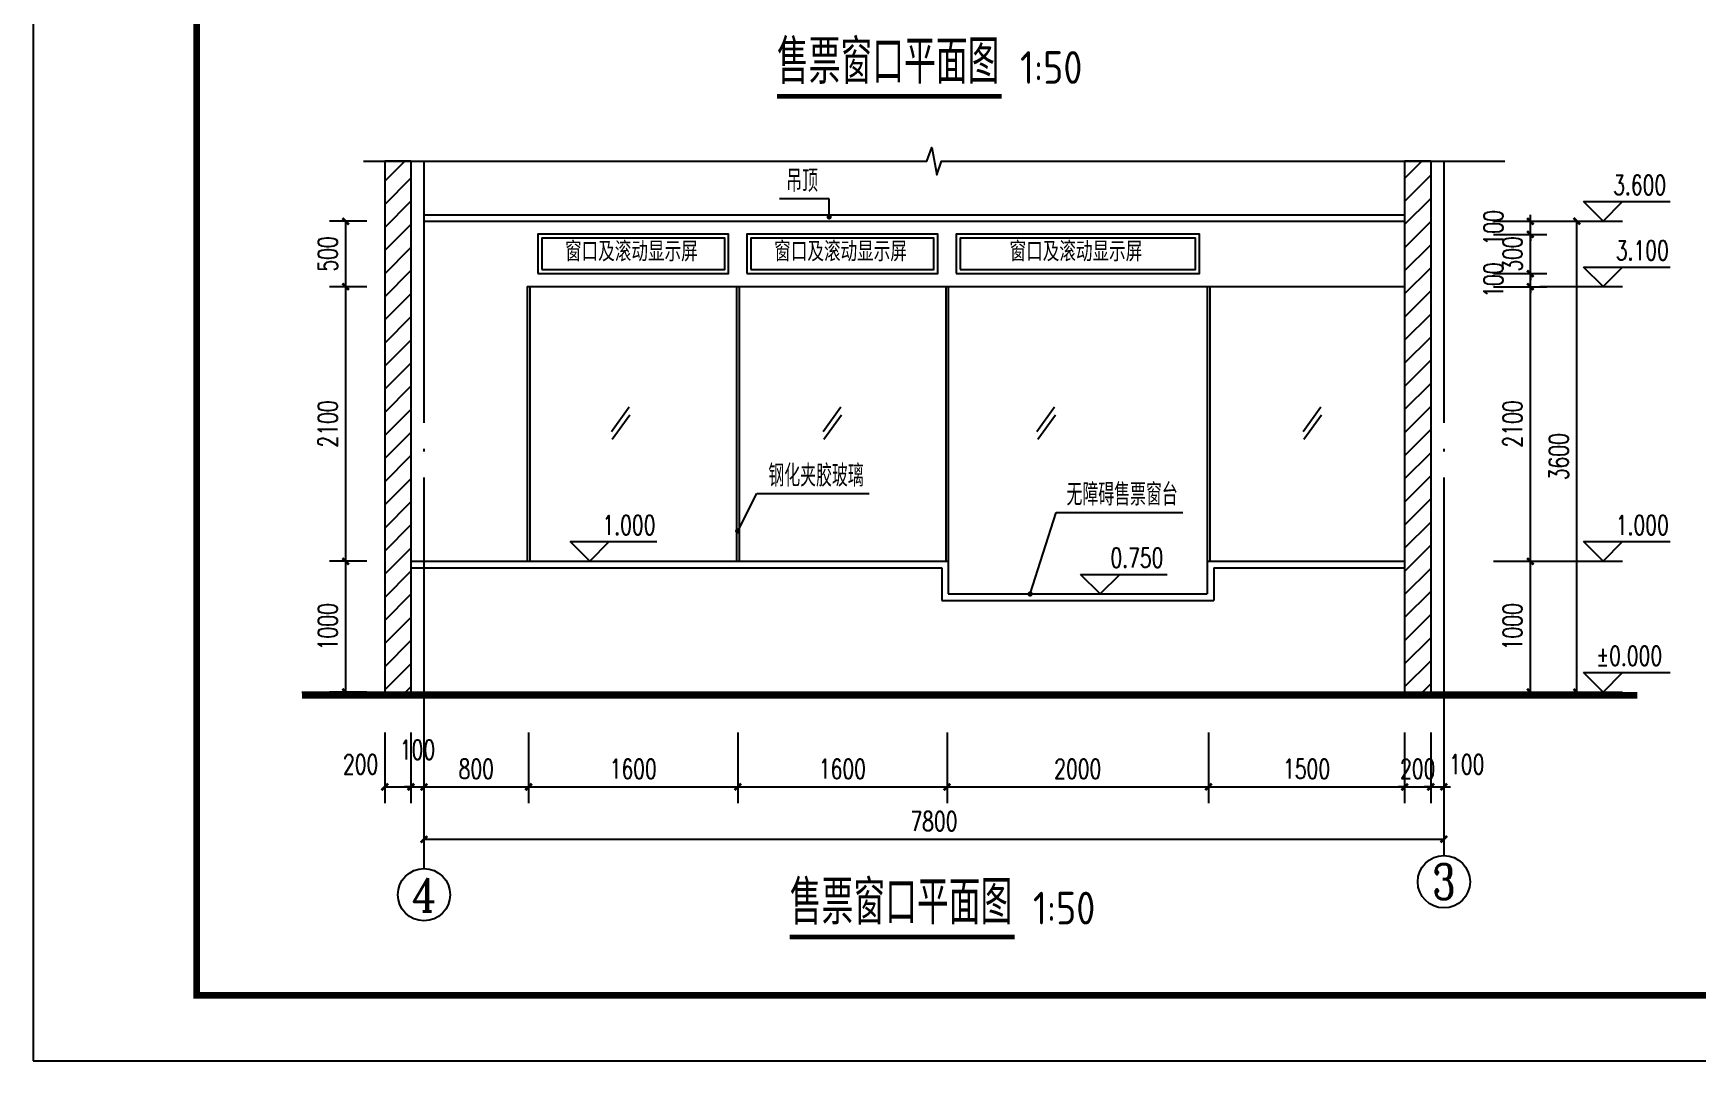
# Model space of a CAD drawing. Extents: x 63793 to 231107, y 20849 to 337643.
# Drawn here: x 139055 to 151777, y 61242 to 69099 of the extents above; entities that cross this region are included whole.
import ezdxf
from ezdxf.enums import TextEntityAlignment as Align

# ---------------------------------------------------------------- set-up
doc = ezdxf.new("R2010")
doc.units = 0
doc.header["$LTSCALE"] = 1000
doc.header["$MEASUREMENT"] = 0
doc.linetypes.add('CONTINOUS', pattern=[0])
doc.linetypes.add('DOTE', pattern=[2.42, 2, -0.2, 0.02, -0.2])
for name, color, linetype in [('AXIS', 3, 'Continuous'), ('AXIS_TEXT', 7, 'Continuous'), ('DIM_ELEV', 3, 'Continuous'), ('DIM_SYMB', 3, 'Continuous'), ('DOTE', 1, 'DOTE'), ('PUB_DIM', 3, 'Continuous'), ('PUB_HATCH', 8, 'Continuous'), ('PUB_TEXT', 7, 'Continuous'), ('PUB_TITLE', 4, 'Continuous'), ('WALL', 2, 'Continuous'), ('WINDOW', 4, 'Continuous'), ('新块$0$PUB_DIM', 3, 'Continuous'), ('新块$0$PUB_TEXT', 7, 'Continuous')]:
    doc.layers.add(name, color=color, linetype=linetype)
doc.styles.add('_TCH_AXIS', font='COMPLEX', dxfattribs={"bigfont": 'GBCBIG'})
doc.styles.add('_TCH_DIM', font='SIMPLEX', dxfattribs={"bigfont": 'GBCBIG'})
doc.styles.add('_TCH_DIM_T3', font='SIMPLEX', dxfattribs={"width": 0.705882, "bigfont": 'GBCBIG'})
doc.styles.add('COMPLEX', font='COMPLEX')
doc.styles.get("Standard").update_dxf_attribs({"font": 'gbenor.shx', "bigfont": 'gbcbig.shx'})
doc.styles.add('宋体', font='SimSun.ttf', dxfattribs={"width": 0.7, "height": 3500})
doc.styles.add('新块$0$_TCH_DIM', font='SIMPLEX', dxfattribs={"bigfont": 'GBCBIG'})
doc.dimstyles.new('_TCH_ARCH&&50', dxfattribs={"dimtxt": 148.75, "dimasz": 50, "dimexe": 125, "dimexo": 150, "dimgap": 63.125, "dimtad": 1, "dimdec": 0, "dimzin": 0, "dimdsep": 46, "dimtxsty": '_TCH_DIM_T3', "dimblk": 'ARCHTICK', "dimcen": 0.09, "dimclrt": 7, "dimazin": 2, "dimtfac": 1, "dimtdec": 0, "dimtix": 1, "dimtmove": 2, "dimatfit": 3, "dimfxl": 0, "dimtolj": 1, "dimtzin": 0, "dimarcsym": 0})
pattern_1 = [(45, (-53378.04, 196878.15), (-88.38838, 88.38838), [])]

# ---------------------------------------------------------------- blocks, each defined once
blk = doc.blocks.new('_ArchTick')
at = {"color": 0, "linetype": 'ByBlock', "const_width": 0.4}
blk.add_lwpolyline([(-0.5, -0.5), (0.5, 0.5)], dxfattribs=at)
blk = doc.blocks.new('*D448')
at = {"layer": 'AXIS', "color": 0, "lineweight": -2, "transparency": 16777216}
for p, q in [((149743, 63753), (149743, 63211)), ((149843, 63753), (149843, 63211)), ((149743, 63336), (149693, 63336)), ((149743, 63336), (149843, 63336)), ((149843, 63336), (149893, 63336))]:
    blk.add_line(p, q, dxfattribs=at)
at = {"layer": 'Defpoints', "color": 0, "transparency": 16777216}
for p in [(149743, 63903), (149843, 63903), (149843, 63336)]:
    blk.add_point(p, dxfattribs=at)
at = {"layer": 'AXIS', "color": 0, "lineweight": -2, "transparency": 16777216, "xscale": 50, "yscale": 50, "zscale": 50}
blk.add_blockref('_ArchTick', (149743, 63336), dxfattribs=at)
at = {"layer": 'AXIS', "color": 0, "lineweight": -2, "transparency": 16777216, "xscale": 50, "yscale": 50, "zscale": 50, "rotation": 180}
blk.add_blockref('_ArchTick', (149843, 63336), dxfattribs=at)
at = {"layer": 'AXIS', "color": 7, "transparency": 16777216, "insert": (150018, 63509), "char_height": 148.8, "attachment_point": 5, "style": '_TCH_DIM_T3'}
blk.add_mtext('\\A1;100', dxfattribs=at)
blk = doc.blocks.new('*D449')
at = {"layer": 'AXIS', "color": 0, "lineweight": -2, "transparency": 16777216}
for p, q in [((149543, 63753), (149543, 63211)), ((149743, 63753), (149743, 63211)), ((149543, 63336), (149493, 63336)), ((149543, 63336), (149743, 63336)), ((149743, 63336), (149793, 63336))]:
    blk.add_line(p, q, dxfattribs=at)
at = {"layer": 'Defpoints', "color": 0, "transparency": 16777216}
for p in [(149543, 63903), (149743, 63903), (149743, 63336)]:
    blk.add_point(p, dxfattribs=at)
at = {"layer": 'AXIS', "color": 0, "lineweight": -2, "transparency": 16777216, "xscale": 50, "yscale": 50, "zscale": 50}
blk.add_blockref('_ArchTick', (149543, 63336), dxfattribs=at)
at = {"layer": 'AXIS', "color": 0, "lineweight": -2, "transparency": 16777216, "xscale": 50, "yscale": 50, "zscale": 50, "rotation": 180}
blk.add_blockref('_ArchTick', (149743, 63336), dxfattribs=at)
at = {"layer": 'AXIS', "color": 7, "transparency": 16777216, "insert": (149643, 63474), "char_height": 148.8, "attachment_point": 5, "style": '_TCH_DIM_T3'}
blk.add_mtext('\\A1;200', dxfattribs=at)
blk = doc.blocks.new('*D450')
at = {"layer": 'AXIS', "color": 0, "lineweight": -2, "transparency": 16777216}
for p, q in [((148043, 63753), (148043, 63211)), ((149543, 63753), (149543, 63211)), ((148043, 63336), (149543, 63336))]:
    blk.add_line(p, q, dxfattribs=at)
at = {"layer": 'Defpoints', "color": 0, "transparency": 16777216}
for p in [(148043, 63903), (149543, 63903), (149543, 63336)]:
    blk.add_point(p, dxfattribs=at)
at = {"layer": 'AXIS', "color": 0, "lineweight": -2, "transparency": 16777216, "xscale": 50, "yscale": 50, "zscale": 50, "rotation": 180}
blk.add_blockref('_ArchTick', (148043, 63336), dxfattribs=at)
at = {"layer": 'AXIS', "color": 0, "lineweight": -2, "transparency": 16777216, "xscale": 50, "yscale": 50, "zscale": 50}
blk.add_blockref('_ArchTick', (149543, 63336), dxfattribs=at)
at = {"layer": 'AXIS', "color": 7, "transparency": 16777216, "insert": (148793, 63474), "char_height": 148.8, "attachment_point": 5, "style": '_TCH_DIM_T3'}
blk.add_mtext('\\A1;1500', dxfattribs=at)
blk = doc.blocks.new('*D451')
at = {"layer": 'AXIS', "color": 0, "lineweight": -2, "transparency": 16777216}
for p, q in [((146043, 63753), (146043, 63211)), ((148043, 63753), (148043, 63211)), ((146043, 63336), (148043, 63336))]:
    blk.add_line(p, q, dxfattribs=at)
at = {"layer": 'Defpoints', "color": 0, "transparency": 16777216}
for p in [(146043, 63903), (148043, 63903), (148043, 63336)]:
    blk.add_point(p, dxfattribs=at)
at = {"layer": 'AXIS', "color": 0, "lineweight": -2, "transparency": 16777216, "xscale": 50, "yscale": 50, "zscale": 50, "rotation": 180}
blk.add_blockref('_ArchTick', (146043, 63336), dxfattribs=at)
at = {"layer": 'AXIS', "color": 0, "lineweight": -2, "transparency": 16777216, "xscale": 50, "yscale": 50, "zscale": 50}
blk.add_blockref('_ArchTick', (148043, 63336), dxfattribs=at)
at = {"layer": 'AXIS', "color": 7, "transparency": 16777216, "insert": (147043, 63474), "char_height": 148.8, "attachment_point": 5, "style": '_TCH_DIM_T3'}
blk.add_mtext('\\A1;2000', dxfattribs=at)
blk = doc.blocks.new('*D452')
at = {"layer": 'AXIS', "color": 0, "lineweight": -2, "transparency": 16777216}
for p, q in [((144443, 63753), (144443, 63211)), ((146043, 63753), (146043, 63211)), ((144443, 63336), (146043, 63336))]:
    blk.add_line(p, q, dxfattribs=at)
at = {"layer": 'Defpoints', "color": 0, "transparency": 16777216}
for p in [(144443, 63903), (146043, 63903), (146043, 63336)]:
    blk.add_point(p, dxfattribs=at)
at = {"layer": 'AXIS', "color": 0, "lineweight": -2, "transparency": 16777216, "xscale": 50, "yscale": 50, "zscale": 50, "rotation": 180}
blk.add_blockref('_ArchTick', (144443, 63336), dxfattribs=at)
at = {"layer": 'AXIS', "color": 0, "lineweight": -2, "transparency": 16777216, "xscale": 50, "yscale": 50, "zscale": 50}
blk.add_blockref('_ArchTick', (146043, 63336), dxfattribs=at)
at = {"layer": 'AXIS', "color": 7, "transparency": 16777216, "insert": (145243, 63474), "char_height": 148.8, "attachment_point": 5, "style": '_TCH_DIM_T3'}
blk.add_mtext('\\A1;1600', dxfattribs=at)
blk = doc.blocks.new('*D453')
at = {"layer": 'AXIS', "color": 0, "lineweight": -2, "transparency": 16777216}
for p, q in [((142843, 63753), (142843, 63211)), ((144443, 63753), (144443, 63211)), ((142843, 63336), (144443, 63336))]:
    blk.add_line(p, q, dxfattribs=at)
at = {"layer": 'Defpoints', "color": 0, "transparency": 16777216}
for p in [(142843, 63903), (144443, 63903), (144443, 63336)]:
    blk.add_point(p, dxfattribs=at)
at = {"layer": 'AXIS', "color": 0, "lineweight": -2, "transparency": 16777216, "xscale": 50, "yscale": 50, "zscale": 50, "rotation": 180}
blk.add_blockref('_ArchTick', (142843, 63336), dxfattribs=at)
at = {"layer": 'AXIS', "color": 0, "lineweight": -2, "transparency": 16777216, "xscale": 50, "yscale": 50, "zscale": 50}
blk.add_blockref('_ArchTick', (144443, 63336), dxfattribs=at)
at = {"layer": 'AXIS', "color": 7, "transparency": 16777216, "insert": (143643, 63474), "char_height": 148.8, "attachment_point": 5, "style": '_TCH_DIM_T3'}
blk.add_mtext('\\A1;1600', dxfattribs=at)
blk = doc.blocks.new('*D454')
at = {"layer": 'AXIS', "color": 0, "lineweight": -2, "transparency": 16777216}
for p, q in [((142043, 63753), (142043, 63211)), ((142843, 63753), (142843, 63211)), ((142043, 63336), (142843, 63336))]:
    blk.add_line(p, q, dxfattribs=at)
at = {"layer": 'Defpoints', "color": 0, "transparency": 16777216}
for p in [(142043, 63903), (142843, 63903), (142843, 63336)]:
    blk.add_point(p, dxfattribs=at)
at = {"layer": 'AXIS', "color": 0, "lineweight": -2, "transparency": 16777216, "xscale": 50, "yscale": 50, "zscale": 50, "rotation": 180}
blk.add_blockref('_ArchTick', (142043, 63336), dxfattribs=at)
at = {"layer": 'AXIS', "color": 0, "lineweight": -2, "transparency": 16777216, "xscale": 50, "yscale": 50, "zscale": 50}
blk.add_blockref('_ArchTick', (142843, 63336), dxfattribs=at)
at = {"layer": 'AXIS', "color": 7, "transparency": 16777216, "insert": (142443, 63474), "char_height": 148.8, "attachment_point": 5, "style": '_TCH_DIM_T3'}
blk.add_mtext('\\A1;800', dxfattribs=at)
blk = doc.blocks.new('*D455')
at = {"layer": 'AXIS', "color": 0, "lineweight": -2, "transparency": 16777216}
for p, q in [((141943, 63753), (141943, 63211)), ((142043, 63753), (142043, 63211)), ((141943, 63336), (141893, 63336)), ((141943, 63336), (142043, 63336)), ((142043, 63336), (142093, 63336))]:
    blk.add_line(p, q, dxfattribs=at)
at = {"layer": 'Defpoints', "color": 0, "transparency": 16777216}
for p in [(141943, 63903), (142043, 63903), (142043, 63336)]:
    blk.add_point(p, dxfattribs=at)
at = {"layer": 'AXIS', "color": 0, "lineweight": -2, "transparency": 16777216, "xscale": 50, "yscale": 50, "zscale": 50}
blk.add_blockref('_ArchTick', (141943, 63336), dxfattribs=at)
at = {"layer": 'AXIS', "color": 0, "lineweight": -2, "transparency": 16777216, "xscale": 50, "yscale": 50, "zscale": 50, "rotation": 180}
blk.add_blockref('_ArchTick', (142043, 63336), dxfattribs=at)
at = {"layer": 'AXIS', "color": 7, "transparency": 16777216, "insert": (141993, 63620), "char_height": 148.8, "attachment_point": 5, "style": '_TCH_DIM_T3'}
blk.add_mtext('\\A1;100', dxfattribs=at)
blk = doc.blocks.new('*D456')
at = {"layer": 'AXIS', "color": 0, "lineweight": -2, "transparency": 16777216}
for p, q in [((141743, 63753), (141743, 63211)), ((141943, 63753), (141943, 63211)), ((141743, 63336), (141943, 63336))]:
    blk.add_line(p, q, dxfattribs=at)
at = {"layer": 'Defpoints', "color": 0, "transparency": 16777216}
for p in [(141743, 63903), (141943, 63903), (141943, 63336)]:
    blk.add_point(p, dxfattribs=at)
at = {"layer": 'AXIS', "color": 0, "lineweight": -2, "transparency": 16777216, "xscale": 50, "yscale": 50, "zscale": 50, "rotation": 180}
blk.add_blockref('_ArchTick', (141743, 63336), dxfattribs=at)
at = {"layer": 'AXIS', "color": 0, "lineweight": -2, "transparency": 16777216, "xscale": 50, "yscale": 50, "zscale": 50}
blk.add_blockref('_ArchTick', (141943, 63336), dxfattribs=at)
at = {"layer": 'AXIS', "color": 7, "transparency": 16777216, "insert": (141558, 63509), "char_height": 148.8, "attachment_point": 5, "style": '_TCH_DIM_T3'}
blk.add_mtext('\\A1;200', dxfattribs=at)
blk = doc.blocks.new('*D457')
at = {"layer": 'AXIS', "color": 0, "lineweight": -2, "transparency": 16777216}
for p, q in [((142043, 63537), (142043, 62811)), ((149843, 63537), (149843, 62811)), ((142043, 62936), (149843, 62936))]:
    blk.add_line(p, q, dxfattribs=at)
at = {"layer": 'Defpoints', "color": 0, "transparency": 16777216}
for p in [(142043, 63687), (149843, 63687), (149843, 62936)]:
    blk.add_point(p, dxfattribs=at)
at = {"layer": 'AXIS', "color": 0, "lineweight": -2, "transparency": 16777216, "xscale": 50, "yscale": 50, "zscale": 50, "rotation": 180}
blk.add_blockref('_ArchTick', (142043, 62936), dxfattribs=at)
at = {"layer": 'AXIS', "color": 0, "lineweight": -2, "transparency": 16777216, "xscale": 50, "yscale": 50, "zscale": 50}
blk.add_blockref('_ArchTick', (149843, 62936), dxfattribs=at)
at = {"layer": 'AXIS', "color": 7, "transparency": 16777216, "insert": (145943, 63074), "char_height": 148.8, "attachment_point": 5, "style": '_TCH_DIM_T3'}
blk.add_mtext('\\A1;7800', dxfattribs=at)
blk = doc.blocks.new('*D458')
at = {"layer": 'Defpoints', "color": 0, "transparency": 16777216}
for p in [(141444, 67661), (141756, 67661), (141756, 67161)]:
    blk.add_point(p, dxfattribs=at)
at = {"layer": 'PUB_DIM', "color": 0, "lineweight": -2, "transparency": 16777216}
for p, q in [((141606, 67661), (141319, 67661)), ((141444, 67161), (141444, 67661)), ((141606, 67161), (141319, 67161))]:
    blk.add_line(p, q, dxfattribs=at)
at = {"layer": 'PUB_DIM', "color": 0, "lineweight": -2, "transparency": 16777216, "xscale": 50, "yscale": 50, "zscale": 50}
for p, rotation in [((141444, 67661), 90), ((141444, 67161), 270)]:
    blk.add_blockref('_ArchTick', p, dxfattribs=dict(at, rotation=rotation))
at = {"layer": 'PUB_DIM', "color": 7, "transparency": 16777216, "insert": (141307, 67411), "char_height": 148.8, "attachment_point": 5, "rotation": 90, "style": '_TCH_DIM_T3'}
blk.add_mtext('\\A1;500', dxfattribs=at)
blk = doc.blocks.new('*D459')
at = {"layer": 'Defpoints', "color": 0, "transparency": 16777216}
for p in [(141444, 67161), (141756, 67161), (141756, 65061)]:
    blk.add_point(p, dxfattribs=at)
at = {"layer": 'PUB_DIM', "color": 0, "lineweight": -2, "transparency": 16777216}
for p, q in [((141606, 67161), (141319, 67161)), ((141444, 65061), (141444, 67161)), ((141606, 65061), (141319, 65061))]:
    blk.add_line(p, q, dxfattribs=at)
at = {"layer": 'PUB_DIM', "color": 0, "lineweight": -2, "transparency": 16777216, "xscale": 50, "yscale": 50, "zscale": 50}
for p, rotation in [((141444, 67161), 90), ((141444, 65061), 270)]:
    blk.add_blockref('_ArchTick', p, dxfattribs=dict(at, rotation=rotation))
at = {"layer": 'PUB_DIM', "color": 7, "transparency": 16777216, "insert": (141307, 66111), "char_height": 148.8, "attachment_point": 5, "rotation": 90, "style": '_TCH_DIM_T3'}
blk.add_mtext('\\A1;2100', dxfattribs=at)
blk = doc.blocks.new('*D460')
at = {"layer": 'Defpoints', "color": 0, "transparency": 16777216}
for p in [(141444, 65061), (141756, 65061), (141756, 64061)]:
    blk.add_point(p, dxfattribs=at)
at = {"layer": 'PUB_DIM', "color": 0, "lineweight": -2, "transparency": 16777216}
for p, q in [((141606, 65061), (141319, 65061)), ((141444, 64061), (141444, 65061)), ((141606, 64061), (141319, 64061))]:
    blk.add_line(p, q, dxfattribs=at)
at = {"layer": 'PUB_DIM', "color": 0, "lineweight": -2, "transparency": 16777216, "xscale": 50, "yscale": 50, "zscale": 50}
for p, rotation in [((141444, 65061), 90), ((141444, 64061), 270)]:
    blk.add_blockref('_ArchTick', p, dxfattribs=dict(at, rotation=rotation))
at = {"layer": 'PUB_DIM', "color": 7, "transparency": 16777216, "insert": (141307, 64561), "char_height": 148.8, "attachment_point": 5, "rotation": 90, "style": '_TCH_DIM_T3'}
blk.add_mtext('\\A1;1000', dxfattribs=at)
blk = doc.blocks.new('*D461')
at = {"layer": 'AXIS', "color": 0, "lineweight": -2, "transparency": 16777216}
for p, q in [((150576, 67661), (150985, 67661)), ((150860, 64061), (150860, 67661)), ((150576, 64061), (150985, 64061))]:
    blk.add_line(p, q, dxfattribs=at)
at = {"layer": 'Defpoints', "color": 0, "transparency": 16777216}
for p in [(150426, 67661), (150860, 67661), (150426, 64061)]:
    blk.add_point(p, dxfattribs=at)
at = {"layer": 'AXIS', "color": 0, "lineweight": -2, "transparency": 16777216, "xscale": 50, "yscale": 50, "zscale": 50}
for p, rotation in [((150860, 67661), 90), ((150860, 64061), 270)]:
    blk.add_blockref('_ArchTick', p, dxfattribs=dict(at, rotation=rotation))
at = {"layer": 'AXIS', "color": 7, "transparency": 16777216, "insert": (150722, 65861), "char_height": 148.8, "attachment_point": 5, "rotation": 90, "style": '_TCH_DIM_T3'}
blk.add_mtext('\\A1;3600', dxfattribs=at)
blk = doc.blocks.new('*D462')
at = {"layer": 'AXIS', "color": 0, "lineweight": -2, "transparency": 16777216}
for p, q in [((150505, 67661), (150505, 67711)), ((150222, 67661), (150630, 67661)), ((150222, 67561), (150630, 67561)), ((150505, 67561), (150505, 67661)), ((150505, 67561), (150505, 67511))]:
    blk.add_line(p, q, dxfattribs=at)
at = {"layer": 'Defpoints', "color": 0, "transparency": 16777216}
for p in [(150072, 67661), (150072, 67561), (150505, 67661)]:
    blk.add_point(p, dxfattribs=at)
at = {"layer": 'AXIS', "color": 0, "lineweight": -2, "transparency": 16777216, "xscale": 50, "yscale": 50, "zscale": 50}
for p, rotation in [((150505, 67661), 270), ((150505, 67561), 90)]:
    blk.add_blockref('_ArchTick', p, dxfattribs=dict(at, rotation=rotation))
at = {"layer": 'AXIS', "color": 7, "transparency": 16777216, "insert": (150222, 67611), "char_height": 148.8, "attachment_point": 5, "rotation": 90, "style": '_TCH_DIM_T3'}
blk.add_mtext('\\A1;100', dxfattribs=at)
blk = doc.blocks.new('*D463')
at = {"layer": 'AXIS', "color": 0, "lineweight": -2, "transparency": 16777216}
for p, q in [((150222, 67561), (150630, 67561)), ((150505, 67561), (150505, 67611)), ((150505, 67261), (150505, 67561)), ((150222, 67261), (150630, 67261)), ((150505, 67261), (150505, 67211))]:
    blk.add_line(p, q, dxfattribs=at)
at = {"layer": 'Defpoints', "color": 0, "transparency": 16777216}
for p in [(150072, 67561), (150505, 67561), (150072, 67261)]:
    blk.add_point(p, dxfattribs=at)
at = {"layer": 'AXIS', "color": 0, "lineweight": -2, "transparency": 16777216, "xscale": 50, "yscale": 50, "zscale": 50}
for p, rotation in [((150505, 67561), 270), ((150505, 67261), 90)]:
    blk.add_blockref('_ArchTick', p, dxfattribs=dict(at, rotation=rotation))
at = {"layer": 'AXIS', "color": 7, "transparency": 16777216, "insert": (150368, 67411), "char_height": 148.8, "attachment_point": 5, "rotation": 90, "style": '_TCH_DIM_T3'}
blk.add_mtext('\\A1;300', dxfattribs=at)
blk = doc.blocks.new('*D464')
at = {"layer": 'AXIS', "color": 0, "lineweight": -2, "transparency": 16777216}
for p, q in [((150505, 67261), (150505, 67311)), ((150222, 67261), (150630, 67261)), ((150505, 67161), (150505, 67261)), ((150222, 67161), (150630, 67161)), ((150505, 67161), (150505, 67111))]:
    blk.add_line(p, q, dxfattribs=at)
at = {"layer": 'Defpoints', "color": 0, "transparency": 16777216}
for p in [(150072, 67261), (150505, 67261), (150072, 67161)]:
    blk.add_point(p, dxfattribs=at)
at = {"layer": 'AXIS', "color": 0, "lineweight": -2, "transparency": 16777216, "xscale": 50, "yscale": 50, "zscale": 50}
for p, rotation in [((150505, 67261), 270), ((150505, 67161), 90)]:
    blk.add_blockref('_ArchTick', p, dxfattribs=dict(at, rotation=rotation))
at = {"layer": 'AXIS', "color": 7, "transparency": 16777216, "insert": (150222, 67211), "char_height": 148.8, "attachment_point": 5, "rotation": 90, "style": '_TCH_DIM_T3'}
blk.add_mtext('\\A1;100', dxfattribs=at)
blk = doc.blocks.new('*D465')
at = {"layer": 'AXIS', "color": 0, "lineweight": -2, "transparency": 16777216}
for p, q in [((150222, 67161), (150630, 67161)), ((150505, 65061), (150505, 67161)), ((150222, 65061), (150630, 65061))]:
    blk.add_line(p, q, dxfattribs=at)
at = {"layer": 'Defpoints', "color": 0, "transparency": 16777216}
for p in [(150072, 67161), (150505, 67161), (150072, 65061)]:
    blk.add_point(p, dxfattribs=at)
at = {"layer": 'AXIS', "color": 0, "lineweight": -2, "transparency": 16777216, "xscale": 50, "yscale": 50, "zscale": 50}
for p, rotation in [((150505, 67161), 90), ((150505, 65061), 270)]:
    blk.add_blockref('_ArchTick', p, dxfattribs=dict(at, rotation=rotation))
at = {"layer": 'AXIS', "color": 7, "transparency": 16777216, "insert": (150368, 66111), "char_height": 148.8, "attachment_point": 5, "rotation": 90, "style": '_TCH_DIM_T3'}
blk.add_mtext('\\A1;2100', dxfattribs=at)
blk = doc.blocks.new('*D466')
at = {"layer": 'AXIS', "color": 0, "lineweight": -2, "transparency": 16777216}
for p, q in [((150222, 65061), (150630, 65061)), ((150505, 64061), (150505, 65061)), ((150222, 64061), (150630, 64061))]:
    blk.add_line(p, q, dxfattribs=at)
at = {"layer": 'Defpoints', "color": 0, "transparency": 16777216}
for p in [(150072, 65061), (150505, 65061), (150072, 64061)]:
    blk.add_point(p, dxfattribs=at)
at = {"layer": 'AXIS', "color": 0, "lineweight": -2, "transparency": 16777216, "xscale": 50, "yscale": 50, "zscale": 50}
for p, rotation in [((150505, 65061), 90), ((150505, 64061), 270)]:
    blk.add_blockref('_ArchTick', p, dxfattribs=dict(at, rotation=rotation))
at = {"layer": 'AXIS', "color": 7, "transparency": 16777216, "insert": (150368, 64561), "char_height": 148.8, "attachment_point": 5, "rotation": 90, "style": '_TCH_DIM_T3'}
blk.add_mtext('\\A1;1000', dxfattribs=at)
blk = doc.blocks.new('_AXISO')
blk.add_circle((0, 0), 0.5)
at = {"layer": 'AXIS_TEXT', "style": 'COMPLEX', "width": 1.041667}
blk.add_attdef('A', text='', height=0.56, dxfattribs=at).set_placement((-0.25, -0.28), (0.25, -0.28), align=Align.FIT)

msp = doc.modelspace()

# ---------------------------------------------------------------- hatches: boundary and pattern name
at = {"layer": 'PUB_HATCH'}
h = msp.add_hatch(dxfattribs=at)
h.set_pattern_fill('普通砖', color=256, scale=50, style=0)
h.set_pattern_definition(pattern_1)
h.paths.add_polyline_path([(141743, 68120.9), (141743, 64036.3), (141943, 64036.3), (141943, 68120.9)])
h = msp.add_hatch(dxfattribs=at)
h.set_pattern_fill('普通砖', color=256, scale=50, style=0)
h.set_pattern_definition(pattern_1)
h.paths.add_polyline_path([(149543, 68120.9), (149543, 64036.3), (149743, 64036.3), (149743, 68120.9)])

# ---------------------------------------------------------------- linework, layer by layer
at = {"color": 3}
for points in [[(142913, 67261.3), (144373, 67261.3), (144373, 67561.3), (142913, 67561.3)], [(144513, 67261.3), (145973, 67261.3), (145973, 67561.3), (144513, 67561.3)], [(146113, 67261.3), (147973, 67261.3), (147973, 67561.3), (146113, 67561.3)], [(142943, 67291.3), (144343, 67291.3), (144343, 67531.3), (142943, 67531.3)], [(144543, 67291.3), (145943, 67291.3), (145943, 67531.3), (144543, 67531.3)], [(146143, 67291.3), (147943, 67291.3), (147943, 67531.3), (146143, 67531.3)]]:
    msp.add_lwpolyline(points, close=True, dxfattribs=at)
at = {"layer": 'AXIS'}
for p, q in [((149843, 63825.8), (149843, 62811)), ((142043, 63587.6), (142043, 62711.9))]:
    msp.add_line(p, q, dxfattribs=at)
at = {"layer": 'DIM_ELEV'}
for p, q in [((151060.3, 67661.3), (150910.3, 67811.3)), ((150910.3, 67811.3), (151573.2, 67811.3)), ((151060.3, 67661.3), (151210.3, 67811.3)), ((150221.7, 67661.3), (151210.3, 67661.3)), ((151060.3, 67161.3), (150910.3, 67311.3)), ((150910.3, 67311.3), (151573.2, 67311.3)), ((151060.3, 67161.3), (151210.3, 67311.3)), ((150576.3, 67161.3), (151210.3, 67161.3)), ((143310.2, 65061.3), (143160.2, 65211.3)), ((143160.2, 65211.3), (143823.2, 65211.3)), ((143310.2, 65061.3), (143460.2, 65211.3)), ((151060.3, 65061.3), (150910.3, 65211.3)), ((150910.3, 65211.3), (151573.2, 65211.3)), ((151060.3, 65061.3), (151210.3, 65211.3)), ((150576.3, 65061.3), (151210.3, 65061.3)), ((147215.1, 64811.3), (147065.1, 64961.3)), ((147065.1, 64961.3), (147728, 64961.3)), ((147215.1, 64811.3), (147365.1, 64961.3)), ((151060.3, 64061.3), (150910.3, 64211.3)), ((150910.3, 64211.3), (151573.2, 64211.3)), ((151060.3, 64061.3), (151210.3, 64211.3)), ((150576.3, 64061.3), (151210.3, 64061.3))]:
    msp.add_line(p, q, dxfattribs=at)
at = {"layer": 'DIM_SYMB', "const_width": 35}
for points in [[(144742.3, 68616), (146461.8, 68616)], [(144840.9, 62188.3), (146560.4, 62188.3)]]:
    msp.add_lwpolyline(points, dxfattribs=at)
at = {"layer": 'DIM_SYMB'}
msp.add_lwpolyline([(141580.9, 68120.9), (145889, 68120.9), (145927.2, 68225.9), (145964.3, 68015.9), (146001.5, 68120.9), (150309.7, 68120.9)], dxfattribs=at)
at = {"layer": 'DOTE'}
for p, q in [((142043, 68120.9), (142043, 63250.5)), ((149843, 68120.9), (149843, 63250.5))]:
    msp.add_line(p, q, dxfattribs=at)
at = {"layer": 'PUB_TITLE'}
msp.add_lwpolyline([(139054.7, 61242.4), (183654.7, 61242.4), (183654.7, 82242.4), (139054.7, 82242.4)], close=True, dxfattribs=at)
at = {"layer": 'PUB_TITLE', "const_width": 50}
msp.add_lwpolyline([(140304.7, 61742.4), (183154.7, 61742.4), (183154.7, 81742.4), (140304.7, 81742.4)], close=True, dxfattribs=at)
at = {"layer": 'WALL'}
for p, q in [((141743, 68120.9), (141743, 64036.3)), ((141943, 68120.9), (141743, 68120.9)), ((141943, 68120.9), (141943, 64036.3)), ((149543, 68120.9), (149543, 64036.3)), ((149743, 68120.9), (149543, 68120.9)), ((149743, 68120.9), (149743, 64036.3)), ((141943, 64036.3), (141743, 64036.3)), ((149443, 64036.3), (149643, 64036.3)), ((149743, 64036.3), (149543, 64036.3))]:
    msp.add_line(p, q, dxfattribs=at)
at = {"layer": 'WALL', "linetype": 'CONTINOUS'}
msp.add_line((141108.7, 64061.3), (150824.6, 64061.3), dxfattribs=at)
at = {"layer": 'WALL', "linetype": 'CONTINOUS', "const_width": 50}
msp.add_lwpolyline([(141108.7, 64036.3), (151323.7, 64036.3)], dxfattribs=at)
at = {"layer": 'WINDOW', "linetype": 'CONTINOUS'}
for p, q in [((142043, 67711.3), (149543, 67711.3)), ((142043, 67661.3), (149543, 67661.3)), ((142833, 67161.3), (149543, 67161.3)), ((142833, 67161.3), (142833, 65061.3)), ((142853, 67161.3), (142853, 65061.3)), ((144433, 67161.3), (144433, 65061.3)), ((144453, 67161.3), (144453, 65061.3)), ((146033, 67161.3), (146033, 65061.3)), ((146053, 67161.3), (146053, 65061.3)), ((148033, 67161.3), (148033, 65061.3)), ((148053, 67161.3), (148053, 65061.3)), ((141943, 65061.3), (146053, 65061.3)), ((146053, 65061.3), (146053, 64811.3)), ((148033, 65061.3), (149543, 65061.3)), ((148033, 65061.3), (148033, 64811.3)), ((141943, 65011.3), (146003, 65011.3)), ((146003, 65011.3), (146003, 64761.3)), ((148083, 65011.3), (149543, 65011.3)), ((148083, 65011.3), (148083, 64761.3)), ((146003, 64761.3), (148083, 64761.3)), ((146053, 64811.3), (148033, 64811.3))]:
    msp.add_line(p, q, dxfattribs=at)
at = {"layer": 'WINDOW'}
for p, q in [((143611.2, 66238.5), (143476.2, 66052)), ((143617.1, 66179.1), (143482.1, 65992.5)), ((145230.9, 66238.5), (145095.9, 66052)), ((145236.9, 66179.1), (145101.9, 65992.5)), ((146866.3, 66238.5), (146731.3, 66052)), ((146872.2, 66179.1), (146737.2, 65992.5)), ((148902.3, 66238.5), (148767.3, 66052)), ((148908.3, 66179.1), (148773.2, 65992.5))]:
    msp.add_line(p, q, dxfattribs=at)
at = {"layer": '新块$0$PUB_DIM'}
for p, q in [((145141.8, 67833.6), (144760.9, 67833.6)), ((145141.8, 67694.5), (145141.8, 67833.6)), ((144442.1, 65292.5), (144589, 65579.6)), ((144589, 65579.6), (145448.1, 65579.6)), ((146679.1, 64811.3), (146879, 65435.1)), ((146879, 65435.1), (147847.4, 65435.1))]:
    msp.add_line(p, q, dxfattribs=at)
at = {"layer": '新块$0$PUB_DIM', "const_width": 20}
for points in [[(145141.8, 67684.5, 1), (145141.8, 67704.5, 1)], [(144437.5, 65283.6, 1), (144446.6, 65301.4, 1)], [(146676, 64801.7, 1), (146682.1, 64820.8, 1)]]:
    msp.add_lwpolyline(points, format="xyb", close=True, dxfattribs=at)

# ---------------------------------------------------------------- block references
at = {"layer": 'AXIS'}
ref = msp.add_blockref('_AXISO', (149843, 62611), dxfattribs=dict(at, xscale=400, yscale=400, zscale=400))
ref.add_attrib('A', '3', dxfattribs={"layer": 'AXIS_TEXT', "height": 266.3, "style": '_TCH_AXIS'}).set_placement((149754.3, 62477.9), (149931.8, 62477.9), align=Align.FIT)
ref = msp.add_blockref('_AXISO', (142043, 62511.9), dxfattribs=dict(at, xscale=400, yscale=400, zscale=400))
ref.add_attrib('A', '4', dxfattribs={"layer": 'AXIS_TEXT', "height": 254.5, "style": '_TCH_AXIS'}).set_placement((141946.1, 62384.6), (142140, 62384.6), align=Align.FIT)

# ---------------------------------------------------------------- texts
at = {"layer": 'PUB_TEXT'}
for s, height, p in [('售票窗口平面图', 337.59, (144742.3, 68712.1)), ('1:50', 250, (146601.8, 68712.1)), ('售票窗口平面图', 337.59, (144840.9, 62284.4)), ('1:50', 250, (146700.4, 62284.4))]:
    msp.add_text(s, height=height, dxfattribs=at).set_placement(p)
for s, height, style, width, p in [('3.600', 148.75, '_TCH_DIM', 0.705882, (151138.2, 67863.8)), ('窗口及滚动显示屏', 132.91, '宋体', 0.7, (143121.4, 67368.9)), ('窗口及滚动显示屏', 132.91, '宋体', 0.7, (144721.4, 67368.9)), ('窗口及滚动显示屏', 132.91, '宋体', 0.7, (146521.4, 67368.9)), ('3.100', 148.75, '_TCH_DIM', 0.705882, (151158.2, 67363.8)), ('1.000', 148.75, '_TCH_DIM', 0.705882, (143408.2, 65263.8)), ('1.000', 148.75, '_TCH_DIM', 0.705882, (151158.2, 65263.8)), ('0.750', 148.75, '_TCH_DIM', 0.705882, (147293, 65013.8)), ('%%p0.000', 148.75, '_TCH_DIM', 0.705882, (151008.2, 64263.8))]:
    msp.add_text(s, height=height, dxfattribs=dict(at, style=style, width=width)).set_placement(p)
at = {"layer": '新块$0$PUB_TEXT', "style": '新块$0$_TCH_DIM'}
for s, p in [('吊顶', (144813.4, 67886.1)), ('钢化夹胶玻璃', (144677, 65632.1)), ('无障碍售票窗台', (146957.1, 65487.6))]:
    msp.add_text(s, height=168.79, dxfattribs=at).set_placement(p)

# ---------------------------------------------------------------- dimensions: what is measured, and where the dimension line sits
at = {"layer": 'AXIS'}
for base, p1, p2, angle, text, picture, middle in [((150505.4, 67661.3), (150071.7, 67561.3), (150071.7, 67661.3), 90, '100', '*D462', (150221.7, 67611.3)), ((150505.4, 67261.3), (150071.7, 67161.3), (150071.7, 67261.3), 90, '100', '*D464', (150221.7, 67211.3)), ((141943, 63336), (141743, 63902.7), (141943, 63902.7), 0, '200', '*D456', (141558, 63508.5)), ((142043, 63336), (141943, 63902.7), (142043, 63902.7), 0, '100', '*D455', (141993, 63619.8)), ((149843, 63336), (149743, 63902.7), (149843, 63902.7), 0, '100', '*D448', (150018, 63508.5))]:
    dim = msp.add_linear_dim(base=base, p1=p1, p2=p2, angle=angle, text=text, dimstyle='_TCH_ARCH&&50', dxfattribs=at)
    dim.commit()
    dim.dimension.update_dxf_attribs({"geometry": picture, "text_midpoint": middle, "dimtype": 129})
for p1, p2, distance, text, picture, middle in [((150426.3, 64061.3), (150426.3, 67661.3), -433.7, '3600', '*D461', (150722.5, 65861.3)), ((150071.7, 67261.3), (150071.7, 67561.3), -433.7, '300', '*D463', (150367.9, 67411.3)), ((150071.7, 65061.3), (150071.7, 67161.3), -433.7, '2100', '*D465', (150367.9, 66111.3)), ((150071.7, 64061.3), (150071.7, 65061.3), -433.7, '1000', '*D466', (150367.9, 64561.3)), ((142043, 63902.7), (142843, 63902.7), -566.7, '800', '*D454', (142443, 63473.5)), ((142843, 63902.7), (144443, 63902.7), -566.7, '1600', '*D453', (143643, 63473.5)), ((144443, 63902.7), (146043, 63902.7), -566.7, '1600', '*D452', (145243, 63473.5)), ((146043, 63902.7), (148043, 63902.7), -566.7, '2000', '*D451', (147043, 63473.5)), ((148043, 63902.7), (149543, 63902.7), -566.7, '1500', '*D450', (148793, 63473.5)), ((149543, 63902.7), (149743, 63902.7), -566.7, '200', '*D449', (149643, 63473.5)), ((142043, 63686.7), (149843, 63686.7), -750.6, '7800', '*D457', (145943, 63073.5))]:
    dim = msp.add_aligned_dim(p1=p1, p2=p2, distance=distance, text=text, dimstyle='_TCH_ARCH&&50', dxfattribs=at)
    dim.commit()
    dim.dimension.update_dxf_attribs({"geometry": picture, "text_midpoint": middle})
at = {"layer": 'PUB_DIM'}
for p1, p2, text, picture, middle in [((141755.9, 67161.3), (141755.9, 67661.3), '500', '*D458', (141306.7, 67411.3)), ((141755.9, 65061.3), (141755.9, 67161.3), '2100', '*D459', (141306.7, 66111.3)), ((141755.9, 64061.3), (141755.9, 65061.3), '1000', '*D460', (141306.7, 64561.3))]:
    dim = msp.add_aligned_dim(p1=p1, p2=p2, distance=311.7, text=text, dimstyle='_TCH_ARCH&&50', dxfattribs=at)
    dim.commit()
    dim.dimension.update_dxf_attribs({"geometry": picture, "text_midpoint": middle})

doc.saveas('drawing.dxf')
